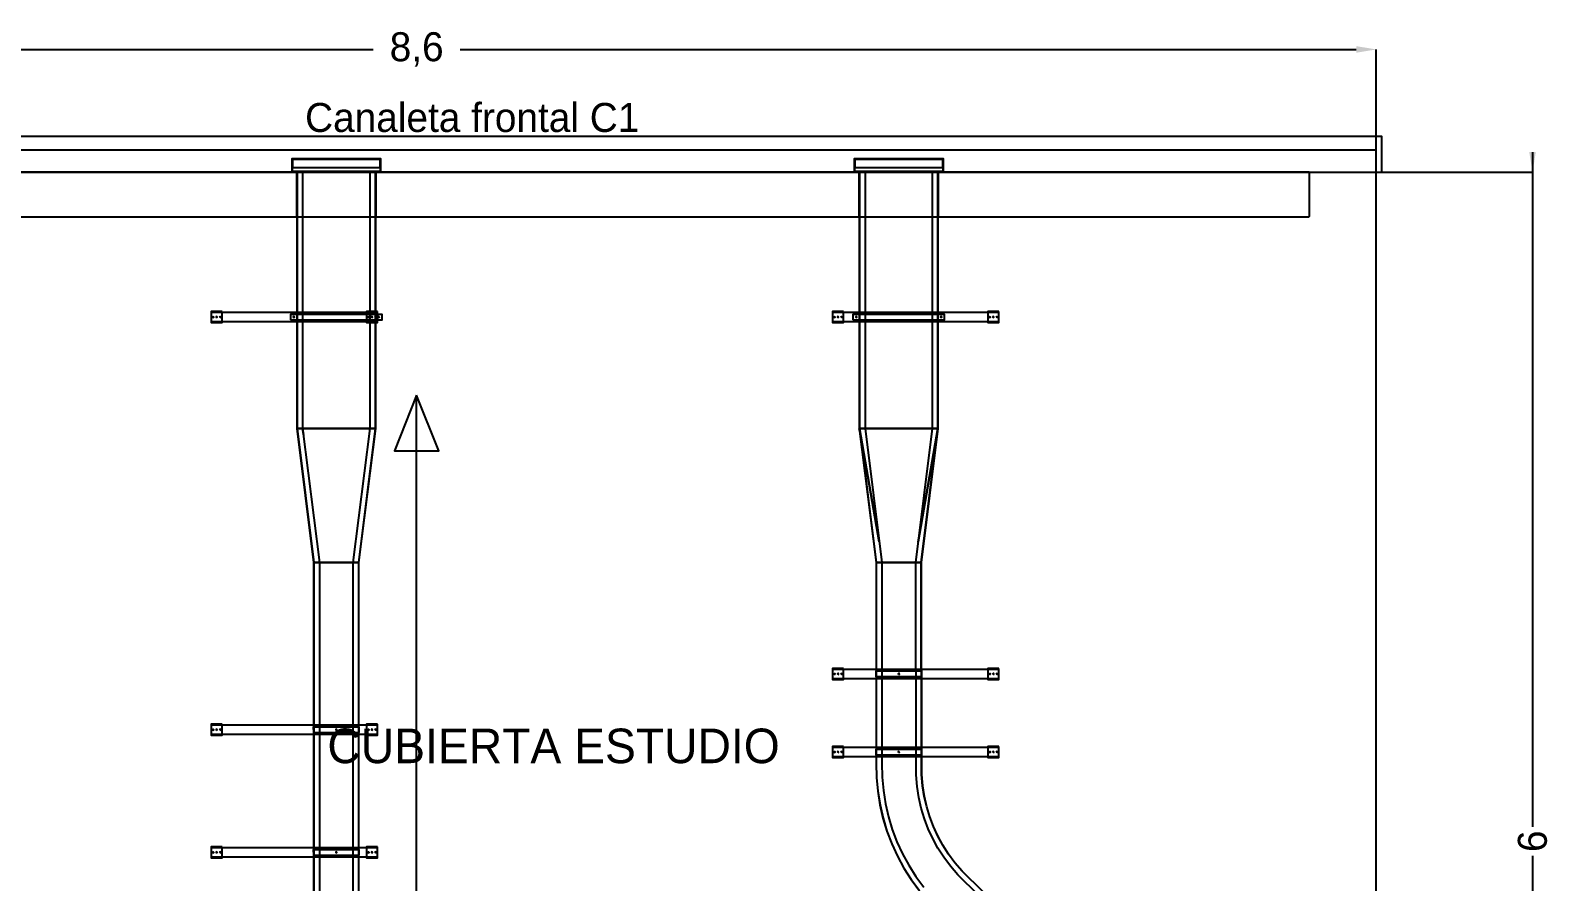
# Model space of a CAD drawing. Header units: metres. Extents: x 212.5 to 242.2, y -13.6 to 7.2.
# Drawn here: x 216.27 to 223.09, y -3.18 to 0.64 of the extents above; entities that cross this region are included whole.
import ezdxf

# ---------------------------------------------------------------- set-up
doc = ezdxf.new("R2010")
doc.units = ezdxf.units.M
for name, color, linetype in [('COTAS', 4, 'Continuous'), ('TEXTOS', 7, 'Continuous'), ('VISTA', 8, 'Continuous')]:
    doc.layers.add(name, color=color, linetype=linetype)
doc.dimstyles.get("Standard").update_dxf_attribs({"dimtxt": 2.5, "dimasz": 2.5, "dimexe": 1.25, "dimexo": 0.625, "dimtad": 1, "dimcen": 2.5, "dimazin": 3, "dimtfac": 1, "dimtmove": 0, "dimatfit": 3})

# ---------------------------------------------------------------- blocks, each defined once
blk = doc.blocks.new('_CLOSEDFILLED')
at = {"color": 0, "linetype": 'BYBLOCK'}
blk.add_solid([(-1, 0.164), (0, 0), (-1, -0.164)], dxfattribs=at)
blk = doc.blocks.new('*D1')
for p, q in [((213.7, 0), (213.7, 0.55)), ((213.79, 0.55), (217.805, 0.55)), ((218.195, 0.55), (222.21, 0.55)), ((222.3, 0), (222.3, 0.55))]:
    blk.add_line(p, q)
at = {"layer": 'Defpoints'}
for p in [(213.7, 0.55), (213.7, 0), (222.3, 0)]:
    blk.add_point(p, dxfattribs=at)
at = {"layer": 'COTAS', "xscale": 0.09, "yscale": 0.09, "rotation": 180}
blk.add_blockref('_CLOSEDFILLED', (213.7, 0.55), dxfattribs=at)
at = {"layer": 'COTAS', "xscale": 0.09, "yscale": 0.09}
blk.add_blockref('_CLOSEDFILLED', (222.3, 0.55), dxfattribs=at)
at = {"layer": 'COTAS', "insert": (218, 0.55), "char_height": 0.13, "attachment_point": 5}
blk.add_mtext('8,6', dxfattribs=at)
blk = doc.blocks.new('*D2')
for p, q in [((223, 0.09), (223, -2.935)), ((222, 0), (223, 0)), ((223, -3.065), (223, -6.09)), ((222, -6), (223, -6))]:
    blk.add_line(p, q)
at = {"layer": 'Defpoints'}
for p in [(222, 0), (223, 0), (222, -6)]:
    blk.add_point(p, dxfattribs=at)
at = {"layer": 'COTAS', "xscale": 0.09, "yscale": 0.09}
for p, rotation in [((223, 0), 270), ((223, -6), 90)]:
    blk.add_blockref('_CLOSEDFILLED', p, dxfattribs=dict(at, rotation=rotation))
at = {"layer": 'COTAS', "insert": (223, -3), "char_height": 0.13, "attachment_point": 5, "rotation": 90}
blk.add_mtext('6', dxfattribs=at)

msp = doc.modelspace()

# ---------------------------------------------------------------- linework, layer by layer
at = {"layer": 'VISTA'}
msp.add_line((218, -4.5), (218, -1), dxfattribs=at)
for points in [[(213.675, 0.16), (213.675, 0), (222.325, 0), (222.325, 0.16), (213.675, 0.16)], [(222.3, -6.0788), (222.3, 0.0984), (213.7, 0.0984), (213.7, -6.0788), (222.3, -6.0788)], [(221.9982, -0.2), (222, -0.198), (222, -0.002), (221.9977, 0), (214.002, 0), (214, -0.002), (214, -0.198), (214.0023, -0.2), (221.9982, -0.2)], [(217.44, 0.003), (217.84, 0.003), (217.84, 0.06), (217.44, 0.06), (217.44, 0.003)], [(217.44, 0.003), (217.443, 0.003), (217.443, 0.06), (217.44, 0.06), (217.44, 0.003)], [(217.44, 0.003), (217.84, 0.003), (217.84, 0.06), (217.44, 0.06), (217.44, 0.003)], [(217.44, 0), (217.45, 0), (217.45, 0.003), (217.44, 0.003), (217.44, 0)], [(217.443, 0.02), (217.837, 0.02), (217.837, 0.057), (217.443, 0.057), (217.443, 0.02)], [(217.443, 0.02), (217.837, 0.02), (217.837, 0.057), (217.443, 0.057), (217.443, 0.02)], [(217.443, 0.02), (217.837, 0.02), (217.837, 0.057), (217.443, 0.057), (217.443, 0.02)], [(217.443, 0.02), (217.837, 0.02), (217.837, 0.057), (217.443, 0.057), (217.443, 0.02)], [(217.45, 0), (217.83, 0), (217.83, 0.003), (217.45, 0.003), (217.45, 0)], [(217.45, 0), (217.83, 0), (217.83, 0.003), (217.45, 0.003), (217.45, 0)], [(217.4615, -0.2), (217.4635, -0.2), (217.4635, 0), (217.4615, 0), (217.4615, -0.2)], [(217.4635, 0), (217.4635, -0.2), (217.8165, -0.2), (217.8165, 0), (217.4635, 0)], [(217.8165, -1.15), (217.8165, 0), (217.4635, 0), (217.4635, -1.15), (217.8165, -1.15)], [(217.4635, -0.2), (217.8165, -0.2), (217.8165, 0), (217.4635, 0), (217.4635, -0.2)], [(217.816, -1.15), (217.816, 0), (217.464, 0), (217.464, -1.15), (217.816, -1.15)], [(217.791, -1.15), (217.791, 0), (217.489, 0), (217.489, -1.15), (217.791, -1.15)], [(217.8185, -0.2), (217.8185, 0), (217.8165, 0), (217.8165, -0.198), (217.8185, -0.2)], [(217.83, 0), (217.84, 0), (217.84, 0.003), (217.83, 0.003), (217.83, 0)], [(217.837, 0.003), (217.84, 0.003), (217.84, 0.06), (217.837, 0.06), (217.837, 0.003)], [(219.96, 0.003), (220.36, 0.003), (220.36, 0.06), (219.96, 0.06), (219.96, 0.003)], [(219.96, 0.003), (219.963, 0.003), (219.963, 0.06), (219.96, 0.06), (219.96, 0.003)], [(219.96, 0.003), (220.36, 0.003), (220.36, 0.06), (219.96, 0.06), (219.96, 0.003)], [(219.96, 0), (219.97, 0), (219.97, 0.003), (219.96, 0.003), (219.96, 0)], [(219.963, 0.02), (220.357, 0.02), (220.357, 0.057), (219.963, 0.057), (219.963, 0.02)], [(219.963, 0.02), (220.357, 0.02), (220.357, 0.057), (219.963, 0.057), (219.963, 0.02)], [(219.963, 0.02), (220.357, 0.02), (220.357, 0.057), (219.963, 0.057), (219.963, 0.02)], [(219.963, 0.02), (220.357, 0.02), (220.357, 0.057), (219.963, 0.057), (219.963, 0.02)], [(219.97, 0), (220.35, 0), (220.35, 0.003), (219.97, 0.003), (219.97, 0)], [(219.97, 0), (220.35, 0), (220.35, 0.003), (219.97, 0.003), (219.97, 0)], [(219.9815, -0.2), (219.9835, -0.2), (219.9835, 0), (219.9815, 0), (219.9815, -0.2)], [(219.9835, 0), (219.9835, -0.2), (220.3365, -0.2), (220.3365, 0), (219.9835, 0)], [(220.3365, -1.15), (220.3365, 0), (219.9835, 0), (219.9835, -1.15), (220.3365, -1.15)], [(219.9835, -0.2), (220.3365, -0.2), (220.3365, 0), (219.9835, 0), (219.9835, -0.2)], [(220.336, -1.15), (220.336, 0), (219.984, 0), (219.984, -1.15), (220.336, -1.15)], [(220.311, -1.15), (220.311, 0), (220.009, 0), (220.009, -1.15), (220.311, -1.15)], [(220.3385, -0.2), (220.3385, 0), (220.3365, 0), (220.3365, -0.198), (220.3385, -0.2)], [(220.35, 0), (220.36, 0), (220.36, 0.003), (220.35, 0.003), (220.35, 0)], [(220.357, 0.003), (220.36, 0.003), (220.36, 0.06), (220.357, 0.06), (220.357, 0.003)], [(219.9816, -0.001), (219.9821, -0.002), (219.9816, -0.001), (219.9816, -0.001)], [(219.9816, -0.199), (219.9816, -0.199), (219.9821, -0.198), (219.9816, -0.199)], [(217.129, -0.625), (217.079, -0.625), (217.079, -0.675), (217.129, -0.675), (217.129, -0.625)], [(217.079, -0.67), (217.825, -0.67), (217.825, -0.63), (217.079, -0.63), (217.079, -0.67)], [(217.0872, -0.6518), (217.0898, -0.6508), (217.0888, -0.6482), (217.0862, -0.6492), (217.0872, -0.6518)], [(217.0864, -0.6484), (217.0896, -0.6484), (217.0896, -0.6516), (217.0864, -0.6516), (217.0864, -0.6484)], [(217.1029, -0.6528), (217.1068, -0.6511), (217.1051, -0.6472), (217.1012, -0.6489), (217.1029, -0.6528)], [(217.1178, -0.6504), (217.1196, -0.6478), (217.1222, -0.6496), (217.1204, -0.6522), (217.1178, -0.6504)], [(217.1192, -0.6518), (217.1218, -0.6508), (217.1208, -0.6482), (217.1182, -0.6492), (217.1192, -0.6518)], [(217.435, -0.662), (217.845, -0.662), (217.845, -0.638), (217.435, -0.638), (217.435, -0.662)], [(217.4489, -0.6528), (217.4528, -0.6511), (217.4511, -0.6472), (217.4472, -0.6489), (217.4489, -0.6528)], [(217.4635, -0.662), (217.8165, -0.662), (217.8165, -0.638), (217.4635, -0.638), (217.4635, -0.662)], [(217.825, -0.625), (217.775, -0.625), (217.775, -0.675), (217.825, -0.675), (217.825, -0.625)], [(217.7832, -0.6518), (217.7858, -0.6508), (217.7848, -0.6482), (217.7822, -0.6492), (217.7832, -0.6518)], [(217.7824, -0.6484), (217.7856, -0.6484), (217.7856, -0.6516), (217.7824, -0.6516), (217.7824, -0.6484)], [(217.7989, -0.6528), (217.8028, -0.6511), (217.8011, -0.6472), (217.7972, -0.6489), (217.7989, -0.6528)], [(217.8138, -0.6504), (217.8156, -0.6478), (217.8182, -0.6496), (217.8164, -0.6522), (217.8138, -0.6504)], [(217.8152, -0.6518), (217.8178, -0.6508), (217.8168, -0.6482), (217.8142, -0.6492), (217.8152, -0.6518)], [(217.8289, -0.6528), (217.8328, -0.6511), (217.8311, -0.6472), (217.8272, -0.6489), (217.8289, -0.6528)], [(219.913, -0.625), (219.863, -0.625), (219.863, -0.675), (219.913, -0.675), (219.913, -0.625)], [(219.863, -0.67), (220.609, -0.67), (220.609, -0.63), (219.863, -0.63), (219.863, -0.67)], [(219.8712, -0.6518), (219.8738, -0.6508), (219.8728, -0.6482), (219.8702, -0.6492), (219.8712, -0.6518)], [(219.8704, -0.6484), (219.8736, -0.6484), (219.8736, -0.6516), (219.8704, -0.6516), (219.8704, -0.6484)], [(219.8869, -0.6528), (219.8908, -0.6511), (219.8891, -0.6472), (219.8852, -0.6489), (219.8869, -0.6528)], [(219.9018, -0.6504), (219.9036, -0.6478), (219.9062, -0.6496), (219.9044, -0.6522), (219.9018, -0.6504)], [(219.9032, -0.6518), (219.9058, -0.6508), (219.9048, -0.6482), (219.9022, -0.6492), (219.9032, -0.6518)], [(219.955, -0.662), (220.365, -0.662), (220.365, -0.638), (219.955, -0.638), (219.955, -0.662)], [(219.9689, -0.6528), (219.9728, -0.6511), (219.9711, -0.6472), (219.9672, -0.6489), (219.9689, -0.6528)], [(219.9835, -0.662), (220.3365, -0.662), (220.3365, -0.638), (219.9835, -0.638), (219.9835, -0.662)], [(220.3489, -0.6528), (220.3528, -0.6511), (220.3511, -0.6472), (220.3472, -0.6489), (220.3489, -0.6528)], [(220.609, -0.625), (220.559, -0.625), (220.559, -0.675), (220.609, -0.675), (220.609, -0.625)], [(220.5672, -0.6518), (220.5698, -0.6508), (220.5688, -0.6482), (220.5662, -0.6492), (220.5672, -0.6518)], [(220.5664, -0.6484), (220.5696, -0.6484), (220.5696, -0.6516), (220.5664, -0.6516), (220.5664, -0.6484)], [(220.5829, -0.6528), (220.5868, -0.6511), (220.5851, -0.6472), (220.5812, -0.6489), (220.5829, -0.6528)], [(220.5978, -0.6504), (220.5996, -0.6478), (220.6022, -0.6496), (220.6004, -0.6522), (220.5978, -0.6504)], [(220.5992, -0.6518), (220.6018, -0.6508), (220.6008, -0.6482), (220.5982, -0.6492), (220.5992, -0.6518)], [(218, -1), (217.9, -1.25), (218.1, -1.25)], [(217.7415, -1.75), (217.8165, -1.15), (217.4635, -1.15), (217.5385, -1.75), (217.7415, -1.75)], [(217.741, -1.75), (217.816, -1.15), (217.464, -1.15), (217.539, -1.75), (217.741, -1.75)], [(217.716, -1.75), (217.791, -1.15), (217.489, -1.15), (217.564, -1.75), (217.716, -1.75)], [(217.4934, -1.177), (217.4934, -1.177), (217.489, -1.15), (217.4934, -1.177)], [(220.2615, -1.75), (220.3365, -1.15), (219.9835, -1.15), (220.0585, -1.75), (220.2615, -1.75)], [(219.9853, -1.1601), (219.9853, -1.1601), (219.9835, -1.15), (219.9853, -1.1601)], [(220.261, -1.75), (220.336, -1.15), (219.984, -1.15), (220.059, -1.75), (220.261, -1.75)], [(220.0724, -1.6571), (220.0724, -1.6571), (219.984, -1.15), (220.0724, -1.6571)], [(220.236, -1.75), (220.311, -1.15), (220.009, -1.15), (220.084, -1.75), (220.236, -1.75)], [(220.2476, -1.6571), (220.2476, -1.6571), (220.336, -1.15), (220.2476, -1.6571)], [(219.913, -2.225), (219.863, -2.225), (219.863, -2.275), (219.913, -2.275), (219.913, -2.225)], [(219.863, -2.27), (220.609, -2.27), (220.609, -2.23), (219.863, -2.23), (219.863, -2.27)], [(219.8712, -2.2518), (219.8738, -2.2508), (219.8728, -2.2482), (219.8702, -2.2492), (219.8712, -2.2518)], [(219.8704, -2.2484), (219.8736, -2.2484), (219.8736, -2.2516), (219.8704, -2.2516), (219.8704, -2.2484)], [(219.8869, -2.2528), (219.8908, -2.2511), (219.8891, -2.2472), (219.8852, -2.2489), (219.8869, -2.2528)], [(219.9018, -2.2504), (219.9036, -2.2478), (219.9062, -2.2496), (219.9044, -2.2522), (219.9018, -2.2504)], [(219.9032, -2.2518), (219.9058, -2.2508), (219.9048, -2.2482), (219.9022, -2.2492), (219.9032, -2.2518)], [(220.263, -2.262), (220.263, -2.238), (220.057, -2.238), (220.057, -2.262), (220.263, -2.262)], [(220.1589, -2.2528), (220.1628, -2.2511), (220.1611, -2.2472), (220.1572, -2.2489), (220.1589, -2.2528)], [(220.609, -2.225), (220.559, -2.225), (220.559, -2.275), (220.609, -2.275), (220.609, -2.225)], [(220.5672, -2.2518), (220.5698, -2.2508), (220.5688, -2.2482), (220.5662, -2.2492), (220.5672, -2.2518)], [(220.5664, -2.2484), (220.5696, -2.2484), (220.5696, -2.2516), (220.5664, -2.2516), (220.5664, -2.2484)], [(220.5829, -2.2528), (220.5868, -2.2511), (220.5851, -2.2472), (220.5812, -2.2489), (220.5829, -2.2528)], [(220.5978, -2.2504), (220.5996, -2.2478), (220.6022, -2.2496), (220.6004, -2.2522), (220.5978, -2.2504)], [(220.5992, -2.2518), (220.6018, -2.2508), (220.6008, -2.2482), (220.5982, -2.2492), (220.5992, -2.2518)], [(217.129, -2.475), (217.079, -2.475), (217.079, -2.525), (217.129, -2.525), (217.129, -2.475)], [(217.079, -2.52), (217.825, -2.52), (217.825, -2.48), (217.079, -2.48), (217.079, -2.52)], [(217.0872, -2.5018), (217.0898, -2.5008), (217.0888, -2.4982), (217.0862, -2.4992), (217.0872, -2.5018)], [(217.0864, -2.4984), (217.0896, -2.4984), (217.0896, -2.5016), (217.0864, -2.5016), (217.0864, -2.4984)], [(217.1029, -2.5028), (217.1068, -2.5011), (217.1051, -2.4972), (217.1012, -2.4989), (217.1029, -2.5028)], [(217.1178, -2.5004), (217.1196, -2.4978), (217.1222, -2.4996), (217.1204, -2.5022), (217.1178, -2.5004)], [(217.1192, -2.5018), (217.1218, -2.5008), (217.1208, -2.4982), (217.1182, -2.4992), (217.1192, -2.5018)], [(217.743, -2.512), (217.743, -2.488), (217.537, -2.488), (217.5381, -2.512), (217.743, -2.512)], [(217.6389, -2.5028), (217.6428, -2.5011), (217.6411, -2.4972), (217.6372, -2.4989), (217.6389, -2.5028)], [(217.825, -2.475), (217.775, -2.475), (217.775, -2.525), (217.825, -2.525), (217.825, -2.475)], [(217.7832, -2.5018), (217.7858, -2.5008), (217.7848, -2.4982), (217.7822, -2.4992), (217.7832, -2.5018)], [(217.7824, -2.4984), (217.7856, -2.4984), (217.7856, -2.5016), (217.7824, -2.5016), (217.7824, -2.4984)], [(217.7989, -2.5028), (217.8028, -2.5011), (217.8011, -2.4972), (217.7972, -2.4989), (217.7989, -2.5028)], [(217.8138, -2.5004), (217.8156, -2.4978), (217.8182, -2.4996), (217.8164, -2.5022), (217.8138, -2.5004)], [(217.8152, -2.5018), (217.8178, -2.5008), (217.8168, -2.4982), (217.8142, -2.4992), (217.8152, -2.5018)], [(219.913, -2.575), (219.863, -2.575), (219.863, -2.625), (219.913, -2.625), (219.913, -2.575)], [(219.863, -2.62), (220.609, -2.62), (220.609, -2.58), (219.863, -2.58), (219.863, -2.62)], [(220.263, -2.612), (220.263, -2.588), (220.057, -2.588), (220.057, -2.612), (220.263, -2.612)], [(220.609, -2.575), (220.559, -2.575), (220.559, -2.625), (220.609, -2.625), (220.609, -2.575)], [(219.8712, -2.6018), (219.8738, -2.6008), (219.8728, -2.5982), (219.8702, -2.5992), (219.8712, -2.6018)], [(219.8704, -2.5984), (219.8736, -2.5984), (219.8736, -2.6016), (219.8704, -2.6016), (219.8704, -2.5984)], [(219.8869, -2.6028), (219.8908, -2.6011), (219.8891, -2.5972), (219.8852, -2.5989), (219.8869, -2.6028)], [(219.9018, -2.6004), (219.9036, -2.5978), (219.9062, -2.5996), (219.9044, -2.6022), (219.9018, -2.6004)], [(219.9032, -2.6018), (219.9058, -2.6008), (219.9048, -2.5982), (219.9022, -2.5992), (219.9032, -2.6018)], [(220.1589, -2.6028), (220.1628, -2.6011), (220.1611, -2.5972), (220.1572, -2.5989), (220.1589, -2.6028)], [(220.5672, -2.6018), (220.5698, -2.6008), (220.5688, -2.5982), (220.5662, -2.5992), (220.5672, -2.6018)], [(220.5664, -2.5984), (220.5696, -2.5984), (220.5696, -2.6016), (220.5664, -2.6016), (220.5664, -2.5984)], [(220.5829, -2.6028), (220.5868, -2.6011), (220.5851, -2.5972), (220.5812, -2.5989), (220.5829, -2.6028)], [(220.5978, -2.6004), (220.5996, -2.5978), (220.6022, -2.5996), (220.6004, -2.6022), (220.5978, -2.6004)], [(220.5992, -2.6018), (220.6018, -2.6008), (220.6008, -2.5982), (220.5982, -2.5992), (220.5992, -2.6018)], [(217.129, -3.025), (217.079, -3.025), (217.079, -3.075), (217.129, -3.075), (217.129, -3.025)], [(217.079, -3.07), (217.825, -3.07), (217.825, -3.03), (217.079, -3.03), (217.079, -3.07)], [(217.0872, -3.0518), (217.0898, -3.0508), (217.0888, -3.0482), (217.0862, -3.0492), (217.0872, -3.0518)], [(217.0864, -3.0484), (217.0896, -3.0484), (217.0896, -3.0516), (217.0864, -3.0516), (217.0864, -3.0484)], [(217.1029, -3.0528), (217.1068, -3.0511), (217.1051, -3.0472), (217.1012, -3.0489), (217.1029, -3.0528)], [(217.1178, -3.0504), (217.1196, -3.0478), (217.1222, -3.0496), (217.1204, -3.0522), (217.1178, -3.0504)], [(217.1192, -3.0518), (217.1218, -3.0508), (217.1208, -3.0482), (217.1182, -3.0492), (217.1192, -3.0518)], [(217.743, -3.062), (217.743, -3.038), (217.537, -3.038), (217.5381, -3.062), (217.743, -3.062)], [(217.6389, -3.0528), (217.6428, -3.0511), (217.6411, -3.0472), (217.6372, -3.0489), (217.6389, -3.0528)], [(217.825, -3.025), (217.775, -3.025), (217.775, -3.075), (217.825, -3.075), (217.825, -3.025)], [(217.7832, -3.0518), (217.7858, -3.0508), (217.7848, -3.0482), (217.7822, -3.0492), (217.7832, -3.0518)], [(217.7824, -3.0484), (217.7856, -3.0484), (217.7856, -3.0516), (217.7824, -3.0516), (217.7824, -3.0484)], [(217.7989, -3.0528), (217.8028, -3.0511), (217.8011, -3.0472), (217.7972, -3.0489), (217.7989, -3.0528)], [(217.8138, -3.0504), (217.8156, -3.0478), (217.8182, -3.0496), (217.8164, -3.0522), (217.8138, -3.0504)], [(217.8152, -3.0518), (217.8178, -3.0508), (217.8168, -3.0482), (217.8142, -3.0492), (217.8152, -3.0518)]]:
    msp.add_lwpolyline(points, close=True, dxfattribs=at)
for points in [[(217.7415, -4.3335), (217.7415, -1.75), (217.5385, -1.75), (217.5385, -4.3348)], [(217.741, -4.3335), (217.741, -1.75), (217.539, -1.75), (217.539, -4.3348)], [(217.716, -4.3337), (217.716, -1.75), (217.564, -1.75), (217.564, -4.3346)], [(220.9033, -3.5854), (220.4442, -3.1341), (220.4121, -3.0963), (220.3833, -3.0574), (220.3577, -3.0175), (220.3352, -2.9764), (220.3157, -2.9342), (220.2993, -2.8906), (220.2857, -2.8456), (220.2752, -2.7992), (220.2676, -2.7512), (220.263, -2.7015), (220.2615, -1.75), (220.0585, -1.75), (220.0585, -1.75), (220.0585, -2.6502), (220.0604, -2.7137), (220.0662, -2.7762), (220.0758, -2.8374), (220.0894, -2.8972), (220.107, -2.9555), (220.1284, -3.0123), (220.1538, -3.0674), (220.183, -3.1206), (220.216, -3.1721), (220.2527, -3.2216)], [(220.9029, -3.5857), (220.4439, -3.1344), (220.4117, -3.0966), (220.3829, -3.0577), (220.3573, -3.0177), (220.3347, -2.9766), (220.3153, -2.9343), (220.2988, -2.8908), (220.2853, -2.8458), (220.2747, -2.7993), (220.2671, -2.7512), (220.2625, -2.7015), (220.261, -1.75), (220.059, -1.75), (220.059, -1.75), (220.059, -2.6502), (220.0609, -2.7137), (220.0667, -2.7762), (220.0763, -2.8373), (220.0899, -2.8971), (220.1074, -2.9554), (220.1289, -3.0121), (220.1542, -3.0671), (220.1834, -3.1204), (220.2164, -3.1718), (220.2531, -3.2213)], [(220.8853, -3.6034), (220.4252, -3.1511), (220.3921, -3.112), (220.3623, -3.0718), (220.3358, -3.0304), (220.3124, -2.9878), (220.2922, -2.944), (220.2751, -2.8988), (220.2611, -2.8521), (220.2502, -2.804), (220.2423, -2.7543), (220.2376, -2.703), (220.236, -1.75), (220.084, -1.75), (220.084, -1.75), (220.084, -2.6501), (220.0859, -2.7122), (220.0915, -2.7731), (220.1009, -2.8326), (220.1141, -2.8907), (220.1311, -2.9474), (220.1519, -3.0025), (220.1766, -3.0559), (220.2049, -3.1077), (220.237, -3.1577), (220.2727, -3.2059)]]:
    msp.add_lwpolyline(points, dxfattribs=at)

# ---------------------------------------------------------------- texts
at = {"layer": 'TEXTOS'}
for s, height, p in [('Canaleta frontal C1', 0.13, (217.5, 0.18)), ('CUBIERTA ESTUDIO', 0.155, (217.6, -2.65))]:
    msp.add_text(s, height=height, dxfattribs=at).set_placement(p)

# ---------------------------------------------------------------- dimensions: what is measured, and where the dimension line sits
at = {"layer": 'COTAS'}
dim = msp.add_linear_dim(base=(213.7, 0.55), p1=(213.7, 0), p2=(222.3, 0), dimstyle='Standard', override={"dimtxt": 0.13, "dimasz": 0.09}, dxfattribs=at)
dim.commit()
dim.dimension.update_dxf_attribs({"geometry": '*D1', "text_midpoint": (218, 0.55)})
dim = msp.add_linear_dim(base=(223, 0), p1=(222, 0), p2=(222, -6), angle=90, dimstyle='Standard', override={"dimtxt": 0.13, "dimasz": 0.09}, dxfattribs=at)
dim.commit()
dim.dimension.update_dxf_attribs({"geometry": '*D2', "text_midpoint": (223, -3)})

doc.saveas('drawing.dxf')
